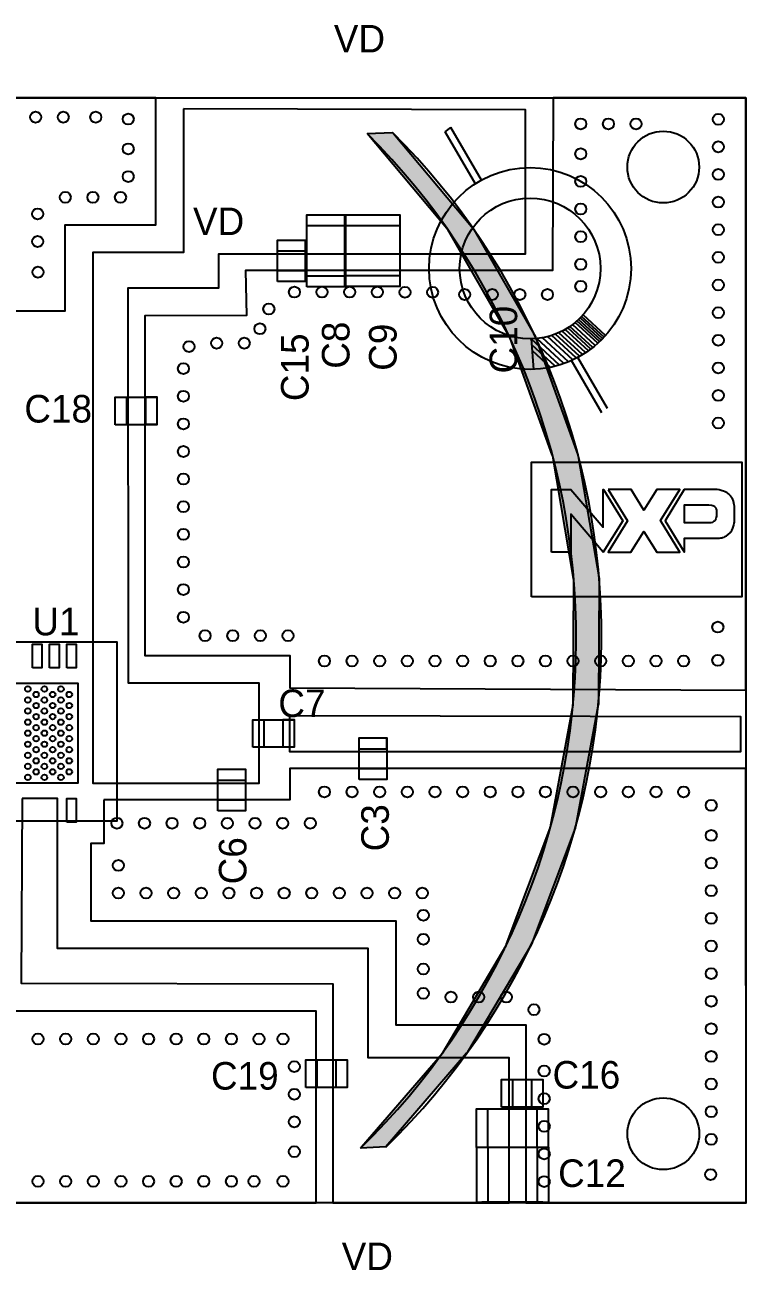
# Model space of a CAD drawing. Extents: x -23171.74 to -23168.74, y 50000.03 to 50002.52.
# Drawn here: x -23170.048 to -23168.74, y 50000.241 to 50002.498 of the extents above; entities that cross this region are included whole.
import ezdxf

# ---------------------------------------------------------------- set-up
doc = ezdxf.new("R2010")
doc.units = 0
for name, color, linetype in [('BOARD_OUTLINE', 250, 'CONTINUOUS'), ('COMPONENTS', 250, 'CONTINUOUS'), ('DRILL_NO_PLATING', 250, 'CONTINUOUS'), ('DRILL_PLATED', 250, 'CONTINUOUS'), ('SILKSCREEN', 7, 'CONTINUOUS'), ('TOP_METAL', 250, 'CONTINUOUS')]:
    doc.layers.add(name, color=color, linetype=linetype)

# ---------------------------------------------------------------- blocks, each defined once
blk = doc.blocks.new('*U7')
at = {"layer": 'SILKSCREEN'}
blk.add_text('U1', height=0.05, dxfattribs=at).set_placement((-23170.034, 50001.3915))
blk = doc.blocks.new('*U8')
at = {"layer": 'SILKSCREEN'}
blk.add_text('C15', height=0.05, rotation=90, dxfattribs=at).set_placement((-23169.5332, 50001.8161))
blk = doc.blocks.new('*U10')
at = {"layer": 'SILKSCREEN'}
blk.add_text('C9', height=0.05, rotation=90, dxfattribs=at).set_placement((-23169.3737, 50001.8711))
blk = doc.blocks.new('*U11')
at = {"layer": 'SILKSCREEN'}
blk.add_text('C8', height=0.05, rotation=90, dxfattribs=at).set_placement((-23169.4591, 50001.8748))
blk = doc.blocks.new('*U12')
at = {"layer": 'SILKSCREEN'}
blk.add_text('C3', height=0.05, rotation=90, dxfattribs=at).set_placement((-23169.3878, 50000.9999))
blk = doc.blocks.new('*U13')
at = {"layer": 'SILKSCREEN'}
blk.add_text('C7', height=0.05, dxfattribs=at).set_placement((-23169.5881, 50001.2433))
blk = doc.blocks.new('*U14')
at = {"layer": 'SILKSCREEN'}
blk.add_text('C6', height=0.05, rotation=90, dxfattribs=at).set_placement((-23169.6459, 50000.9401))
blk = doc.blocks.new('*U15')
at = {"layer": 'SILKSCREEN'}
blk.add_text('C12', height=0.05, dxfattribs=at).set_placement((-23169.0809, 50000.3914))
blk = doc.blocks.new('*U17')
at = {"layer": 'SILKSCREEN'}
blk.add_text('C19', height=0.05, dxfattribs=at).set_placement((-23169.7102, 50000.5679))
blk = doc.blocks.new('*U19')
at = {"layer": 'SILKSCREEN'}
blk.add_text('C18', height=0.05, dxfattribs=at).set_placement((-23170.0485, 50001.7773))
blk = doc.blocks.new('*U20')
at = {"layer": 'SILKSCREEN'}
blk.add_text('C16', height=0.05, dxfattribs=at).set_placement((-23169.091, 50000.5698))
blk = doc.blocks.new('*U29')
at = {"layer": 'SILKSCREEN'}
blk.add_text('VD', height=0.05, dxfattribs=at).set_placement((-23169.7428, 50002.1171))
blk = doc.blocks.new('*U30')
at = {"layer": 'SILKSCREEN'}
blk.add_text('C10', height=0.05, rotation=90, dxfattribs=at).set_placement((-23169.1551, 50001.8662))
blk = doc.blocks.new('*U38')
at = {"layer": 'COMPONENTS', "color": 23, "linetype": 'CONTINUOUS'}
for p, q in [((-23169.4271, 50002.3012), (-23169.3812, 50002.3033)), ((-23169.2828, 50002.1293), (-23169.4271, 50002.3012)), ((-23169.3812, 50002.3033), (-23169.3794, 50002.3012)), ((-23169.3794, 50002.3012), (-23169.2351, 50002.1293)), ((-23169.281, 50002.1272), (-23169.2828, 50002.1293)), ((-23169.2351, 50002.1293), (-23169.2339, 50002.1272)), ((-23169.169, 50001.9324), (-23169.281, 50002.1272)), ((-23169.2339, 50002.1272), (-23169.1219, 50001.9324)), ((-23169.1678, 50001.9303), (-23169.169, 50001.9324)), ((-23169.0915, 50001.7186), (-23169.1678, 50001.9303)), ((-23169.1219, 50001.9324), (-23169.1211, 50001.9303)), ((-23169.1211, 50001.9303), (-23169.0449, 50001.7186)), ((-23169.0908, 50001.7166), (-23169.0915, 50001.7186)), ((-23169.0528, 50001.4947), (-23169.0908, 50001.7166)), ((-23169.0449, 50001.7186), (-23169.0445, 50001.7166)), ((-23169.0445, 50001.7166), (-23169.0065, 50001.4947)), ((-23169.0539, 50001.2676), (-23169.0524, 50001.4926)), ((-23169.0524, 50001.4926), (-23169.0528, 50001.4947)), ((-23169.0065, 50001.4926), (-23169.008, 50001.2676)), ((-23169.0065, 50001.4947), (-23169.0065, 50001.4926)), ((-23169.0948, 50001.0442), (-23169.0539, 50001.2655)), ((-23169.0539, 50001.2655), (-23169.0539, 50001.2676)), ((-23169.0084, 50001.2655), (-23169.0493, 50001.0442)), ((-23169.008, 50001.2676), (-23169.0084, 50001.2655)), ((-23169.1742, 50000.8314), (-23169.0952, 50001.0421)), ((-23169.05, 50001.0421), (-23169.129, 50000.8314)), ((-23169.0952, 50001.0421), (-23169.0948, 50001.0442)), ((-23169.0493, 50001.0442), (-23169.05, 50001.0421)), ((-23169.2895, 50000.636), (-23169.1749, 50000.8294)), ((-23169.1303, 50000.8294), (-23169.2449, 50000.636)), ((-23169.1749, 50000.8294), (-23169.1742, 50000.8314)), ((-23169.129, 50000.8314), (-23169.1303, 50000.8294)), ((-23169.4372, 50000.4639), (-23169.2908, 50000.6339)), ((-23169.2467, 50000.6339), (-23169.3931, 50000.4639)), ((-23169.2908, 50000.6339), (-23169.2895, 50000.636)), ((-23169.2449, 50000.636), (-23169.2467, 50000.6339)), ((-23169.3931, 50000.4639), (-23169.4391, 50000.4618)), ((-23169.4391, 50000.4618), (-23169.4372, 50000.4639))]:
    blk.add_line(p, q, dxfattribs=at)
at = {"layer": 'COMPONENTS', "color": 23, "linetype": 'CONTINUOUS', "extrusion": (0, 0, -1)}
for points in [[(23169.3812, 50002.3033), (23169.3794, 50002.3012), (23169.4271, 50002.3012)], [(23169.4271, 50002.3012), (23169.2351, 50002.1293), (23169.2828, 50002.1293)], [(23169.4271, 50002.3012), (23169.3794, 50002.3012), (23169.2351, 50002.1293)], [(23169.2828, 50002.1293), (23169.2339, 50002.1272), (23169.281, 50002.1272)], [(23169.2828, 50002.1293), (23169.2351, 50002.1293), (23169.2339, 50002.1272)], [(23169.281, 50002.1272), (23169.1219, 50001.9324), (23169.169, 50001.9324)], [(23169.281, 50002.1272), (23169.2339, 50002.1272), (23169.1219, 50001.9324)], [(23169.169, 50001.9324), (23169.1211, 50001.9303), (23169.1678, 50001.9303)], [(23169.169, 50001.9324), (23169.1219, 50001.9324), (23169.1211, 50001.9303)], [(23169.1678, 50001.9303), (23169.0449, 50001.7186), (23169.0915, 50001.7186)], [(23169.1678, 50001.9303), (23169.1211, 50001.9303), (23169.0449, 50001.7186)], [(23169.0915, 50001.7186), (23169.0445, 50001.7166), (23169.0908, 50001.7166)], [(23169.0915, 50001.7186), (23169.0449, 50001.7186), (23169.0445, 50001.7166)], [(23169.0908, 50001.7166), (23169.0065, 50001.4947), (23169.0528, 50001.4947)], [(23169.0908, 50001.7166), (23169.0445, 50001.7166), (23169.0065, 50001.4947)], [(23169.0524, 50001.4926), (23169.008, 50001.2676), (23169.0539, 50001.2676)], [(23169.0528, 50001.4947), (23169.0065, 50001.4926), (23169.0524, 50001.4926)], [(23169.0528, 50001.4947), (23169.0065, 50001.4947), (23169.0065, 50001.4926)], [(23169.0524, 50001.4926), (23169.0065, 50001.4926), (23169.008, 50001.2676)], [(23169.0539, 50001.2655), (23169.0493, 50001.0442), (23169.0948, 50001.0442)], [(23169.0539, 50001.2676), (23169.0084, 50001.2655), (23169.0539, 50001.2655)], [(23169.0539, 50001.2676), (23169.008, 50001.2676), (23169.0084, 50001.2655)], [(23169.0539, 50001.2655), (23169.0084, 50001.2655), (23169.0493, 50001.0442)], [(23169.0952, 50001.0421), (23169.129, 50000.8314), (23169.1742, 50000.8314)], [(23169.0952, 50001.0421), (23169.05, 50001.0421), (23169.129, 50000.8314)], [(23169.0948, 50001.0442), (23169.05, 50001.0421), (23169.0952, 50001.0421)], [(23169.0948, 50001.0442), (23169.0493, 50001.0442), (23169.05, 50001.0421)], [(23169.1749, 50000.8294), (23169.2449, 50000.636), (23169.2895, 50000.636)], [(23169.1749, 50000.8294), (23169.1303, 50000.8294), (23169.2449, 50000.636)], [(23169.1742, 50000.8314), (23169.1303, 50000.8294), (23169.1749, 50000.8294)], [(23169.1742, 50000.8314), (23169.129, 50000.8314), (23169.1303, 50000.8294)], [(23169.2908, 50000.6339), (23169.3931, 50000.4639), (23169.4372, 50000.4639)], [(23169.2908, 50000.6339), (23169.2467, 50000.6339), (23169.3931, 50000.4639)], [(23169.2895, 50000.636), (23169.2467, 50000.6339), (23169.2908, 50000.6339)], [(23169.2895, 50000.636), (23169.2449, 50000.636), (23169.2467, 50000.6339)], [(23169.4372, 50000.4639), (23169.3931, 50000.4639), (23169.4391, 50000.4618)]]:
    blk.add_solid(points, dxfattribs=at)
blk = doc.blocks.new('*U39')
at = {"layer": 'SILKSCREEN'}
blk.add_text('VD', height=0.05, dxfattribs=at).set_placement((-23169.4875, 50002.4482))
blk = doc.blocks.new('*U41')
at = {"layer": 'SILKSCREEN'}
blk.add_text('VD', height=0.05, dxfattribs=at).set_placement((-23169.4732, 50000.2407))

msp = doc.modelspace()

# ---------------------------------------------------------------- linework, layer by layer
at = {"layer": 'BOARD_OUTLINE'}
msp.add_lwpolyline([(-23168.7405, 50002.3658), (-23168.7407, 50000.3627), (-23171.7449, 50000.3627), (-23171.7446, 50002.3658)], close=True, dxfattribs=at)
at = {"layer": 'COMPONENTS', "color": 7}
for points in [[(-23169.2857, 50002.3044), (-23169.2757, 50002.3124)], [(-23169.2201, 50002.2167), (-23169.2757, 50002.3124)], [(-23169.2301, 50002.2087), (-23169.2857, 50002.3044)], [(-23168.995, 50001.9351), (-23169.0357, 50001.9727)], [(-23169.0216, 50001.9104), (-23169.0633, 50001.9489)], [(-23169.018, 50001.9133), (-23169.0594, 50001.9515)], [(-23169.0135, 50001.917), (-23169.0546, 50001.955)], [(-23169.0089, 50001.921), (-23169.0499, 50001.9588)], [(-23169.0061, 50001.9241), (-23169.0467, 50001.9615)], [(-23169.0031, 50001.9267), (-23169.0438, 50001.9642)], [(-23169.0002, 50001.9296), (-23169.0409, 50001.9671)], [(-23168.9974, 50001.9322), (-23169.0383, 50001.9698)], [(-23169.0782, 50001.8812), (-23169.13, 50001.929)], [(-23169.1249, 50001.8735), (-23169.1294, 50001.929)], [(-23169.0709, 50001.8848), (-23169.1195, 50001.9296)], [(-23169.0619, 50001.8875), (-23169.1092, 50001.931)], [(-23169.0545, 50001.891), (-23169.1001, 50001.933)], [(-23169.0481, 50001.8943), (-23169.0924, 50001.9352)], [(-23169.0421, 50001.8974), (-23169.0857, 50001.9376)], [(-23169.0367, 50001.9008), (-23169.0795, 50001.9402)], [(-23169.0311, 50001.9042), (-23169.0733, 50001.9432)], [(-23169.0259, 50001.9073), (-23169.068, 50001.9461)], [(-23169.0871, 50001.88), (-23169.1278, 50001.9176)], [(-23169.095, 50001.8773), (-23169.1276, 50001.9074)], [(-23169.0016, 50001.7946), (-23169.0568, 50001.8897)], [(-23168.9916, 50001.8026), (-23169.0454, 50001.8953)], [(-23169.219, 50000.3644), (-23169.1088, 50000.3644)]]:
    msp.add_lwpolyline(points, dxfattribs=at)
for points in [[(-23169.5367, 50002.1336), (-23169.5367, 50002.1537), (-23169.4666, 50002.1537), (-23169.4666, 50002.1336)], [(-23169.5367, 50002.0235), (-23169.5367, 50002.1537), (-23169.4666, 50002.1537), (-23169.4666, 50002.0235)], [(-23169.4678, 50002.1339), (-23169.4678, 50002.154), (-23169.3676, 50002.154), (-23169.3676, 50002.1339)], [(-23169.4678, 50002.0238), (-23169.4678, 50002.154), (-23169.3676, 50002.154), (-23169.3676, 50002.0238)], [(-23169.5897, 50002.0881), (-23169.5897, 50002.1081), (-23169.5396, 50002.1081), (-23169.5396, 50002.0881)], [(-23169.5897, 50002.033), (-23169.5897, 50002.1081), (-23169.5396, 50002.1081), (-23169.5396, 50002.033)], [(-23169.5897, 50002.033), (-23169.5897, 50002.0531), (-23169.5396, 50002.0531), (-23169.5396, 50002.033)], [(-23169.5367, 50002.0235), (-23169.5367, 50002.0435), (-23169.4666, 50002.0435), (-23169.4666, 50002.0235)], [(-23169.4678, 50002.0238), (-23169.4678, 50002.0438), (-23169.3676, 50002.0438), (-23169.3676, 50002.0238)], [(-23169.8836, 50001.7734), (-23169.8836, 50001.8235), (-23169.8085, 50001.8235), (-23169.8085, 50001.7734)], [(-23169.8836, 50001.7734), (-23169.8836, 50001.8235), (-23169.8635, 50001.8235), (-23169.8635, 50001.7734)], [(-23169.8285, 50001.7735), (-23169.8285, 50001.8236), (-23169.8085, 50001.8236), (-23169.8085, 50001.7735)], [(-23170.2063, 50001.0543), (-23170.2063, 50001.3798), (-23169.8808, 50001.3798), (-23169.8808, 50001.0543)], [(-23169.6343, 50001.1885), (-23169.6343, 50001.2386), (-23169.5592, 50001.2386), (-23169.5592, 50001.1885)], [(-23169.6343, 50001.1885), (-23169.6343, 50001.2386), (-23169.6143, 50001.2386), (-23169.6143, 50001.1885)], [(-23169.5792, 50001.1886), (-23169.5792, 50001.2387), (-23169.5592, 50001.2387), (-23169.5592, 50001.1886)], [(-23169.4418, 50001.1854), (-23169.4418, 50001.2054), (-23169.3918, 50001.2054), (-23169.3918, 50001.1854)], [(-23169.4418, 50001.1303), (-23169.4418, 50001.2054), (-23169.3917, 50001.2054), (-23169.3917, 50001.1303)], [(-23169.698, 50001.1286), (-23169.698, 50001.1486), (-23169.6479, 50001.1486), (-23169.6479, 50001.1286)], [(-23169.6979, 50001.0735), (-23169.6979, 50001.1486), (-23169.6479, 50001.1486), (-23169.6479, 50001.0735)], [(-23169.4418, 50001.1303), (-23169.4418, 50001.1503), (-23169.3917, 50001.1503), (-23169.3917, 50001.1303)], [(-23169.6979, 50001.0735), (-23169.6979, 50001.0935), (-23169.6479, 50001.0935), (-23169.6479, 50001.0735)], [(-23169.5382, 50000.5717), (-23169.5382, 50000.6218), (-23169.4631, 50000.6218), (-23169.4631, 50000.5717)], [(-23169.5382, 50000.5716), (-23169.5382, 50000.6217), (-23169.5182, 50000.6217), (-23169.5182, 50000.5716)], [(-23169.4831, 50000.5717), (-23169.4831, 50000.6218), (-23169.4631, 50000.6218), (-23169.4631, 50000.5717)], [(-23169.1835, 50000.5361), (-23169.1835, 50000.5862), (-23169.1084, 50000.5862), (-23169.1084, 50000.5361)], [(-23169.1835, 50000.5361), (-23169.1835, 50000.5862), (-23169.1635, 50000.5862), (-23169.1635, 50000.5361)], [(-23169.1285, 50000.5362), (-23169.1285, 50000.5862), (-23169.1084, 50000.5862), (-23169.1084, 50000.5362)], [(-23169.229, 50000.4627), (-23169.229, 50000.5328), (-23169.0988, 50000.5328), (-23169.0988, 50000.4627)], [(-23169.229, 50000.4627), (-23169.229, 50000.5328), (-23169.2089, 50000.5328), (-23169.2089, 50000.4627)], [(-23169.1188, 50000.4627), (-23169.1188, 50000.5328), (-23169.0988, 50000.5328), (-23169.0988, 50000.4627)], [(-23169.2283, 50000.3635), (-23169.2283, 50000.4637), (-23169.2082, 50000.4637), (-23169.2082, 50000.3635)], [(-23169.1181, 50000.3635), (-23169.1181, 50000.4637), (-23169.0981, 50000.4637), (-23169.0981, 50000.3635)]]:
    msp.add_lwpolyline(points, close=True, dxfattribs=at)
for radius in [0.183, 0.1276]:
    msp.add_circle((-23169.1318, 50002.0566), radius, dxfattribs=at)
for centre in [(-23170.3394, 50001.3874), (-23170.2935, 50001.3895)]:
    msp.add_arc(centre, 1.2913, 314.2077, 45.0459, dxfattribs=at)
at = {"layer": 'DRILL_NO_PLATING'}
for centre in [(-23168.8903, 50002.2404), (-23168.8902, 50000.4879)]:
    msp.add_circle(centre, 0.0651, dxfattribs=at)
at = {"layer": 'DRILL_PLATED'}
for centre, radius in [((-23170.028, 50002.3309), 0.01), ((-23169.978, 50002.3309), 0.01), ((-23169.919, 50002.3309), 0.01), ((-23169.8602, 50002.3274), 0.01), ((-23168.7906, 50002.3271), 0.01), ((-23169.0398, 50002.3187), 0.01), ((-23168.9897, 50002.3187), 0.01), ((-23168.9396, 50002.3187), 0.01), ((-23169.8602, 50002.2734), 0.01), ((-23169.0398, 50002.2644), 0.01), ((-23168.7906, 50002.2771), 0.01), ((-23169.8602, 50002.2233), 0.01), ((-23169.0398, 50002.2144), 0.01), ((-23168.7906, 50002.227), 0.01), ((-23169.9744, 50002.1856), 0.01), ((-23169.9243, 50002.1856), 0.01), ((-23169.8742, 50002.1856), 0.01), ((-23168.7906, 50002.1769), 0.01), ((-23170.0245, 50002.1556), 0.01), ((-23169.0398, 50002.1643), 0.01), ((-23168.7906, 50002.1268), 0.01), ((-23170.0245, 50002.1055), 0.01), ((-23169.0398, 50002.1142), 0.01), ((-23168.7906, 50002.0768), 0.01), ((-23169.0398, 50002.0641), 0.01), ((-23170.0239, 50002.0499), 0.01), ((-23169.5589, 50002.0137), 0.01), ((-23169.5089, 50002.0137), 0.01), ((-23169.4588, 50002.0137), 0.01), ((-23169.4087, 50002.0137), 0.01), ((-23169.3586, 50002.0135), 0.01), ((-23169.3085, 50002.0135), 0.01), ((-23169.2504, 50002.0094), 0.01), ((-23169.2003, 50002.0094), 0.01), ((-23169.1503, 50002.0094), 0.01), ((-23169.1002, 50002.0094), 0.01), ((-23169.0398, 50002.0241), 0.01), ((-23168.7906, 50002.0267), 0.01), ((-23169.6053, 50001.9832), 0.01), ((-23168.7906, 50001.9766), 0.01), ((-23169.6216, 50001.9472), 0.01), ((-23169.7, 50001.9212), 0.01), ((-23169.6499, 50001.9212), 0.01), ((-23168.7906, 50001.9265), 0.01), ((-23169.75, 50001.9151), 0.01), ((-23169.7601, 50001.8751), 0.01), ((-23168.7906, 50001.8764), 0.01), ((-23168.7906, 50001.8264), 0.01), ((-23169.7601, 50001.825), 0.01), ((-23169.7601, 50001.7749), 0.01), ((-23168.7906, 50001.7763), 0.01), ((-23169.7601, 50001.7248), 0.01), ((-23169.7601, 50001.6748), 0.01), ((-23169.7601, 50001.6247), 0.01), ((-23169.7601, 50001.5746), 0.01), ((-23169.7601, 50001.5245), 0.01), ((-23169.7601, 50001.4745), 0.01), ((-23169.7601, 50001.4244), 0.01), ((-23168.7914, 50001.4064), 0.01), ((-23169.7208, 50001.3908), 0.01), ((-23169.6707, 50001.3908), 0.01), ((-23169.6206, 50001.3908), 0.01), ((-23169.5705, 50001.3908), 0.01), ((-23169.5045, 50001.345), 0.01), ((-23169.4544, 50001.345), 0.01), ((-23169.4043, 50001.345), 0.01), ((-23169.3542, 50001.345), 0.01), ((-23169.3042, 50001.345), 0.01), ((-23169.2541, 50001.345), 0.01), ((-23169.204, 50001.345), 0.01), ((-23169.1539, 50001.345), 0.01), ((-23169.1039, 50001.345), 0.01), ((-23169.0538, 50001.345), 0.01), ((-23169.0037, 50001.345), 0.01), ((-23168.9536, 50001.345), 0.01), ((-23168.9035, 50001.345), 0.01), ((-23168.8535, 50001.345), 0.01), ((-23168.7914, 50001.3463), 0.01), ((-23170.0422, 50001.2942), 0.00501), ((-23170.0122, 50001.2942), 0.00501), ((-23169.9822, 50001.2942), 0.00501), ((-23169.9822, 50001.2942), 0.00501), ((-23170.0422, 50001.2742), 0.00501), ((-23170.0272, 50001.2842), 0.00501), ((-23170.0122, 50001.2742), 0.00501), ((-23169.9972, 50001.2842), 0.00501), ((-23169.9972, 50001.2842), 0.00501), ((-23169.9822, 50001.2742), 0.00501), ((-23169.9671, 50001.2842), 0.00501), ((-23169.9671, 50001.2842), 0.00501), ((-23170.0422, 50001.2542), 0.00501), ((-23170.0272, 50001.2642), 0.00501), ((-23170.0272, 50001.2442), 0.00501), ((-23170.0122, 50001.2542), 0.00501), ((-23169.9972, 50001.2642), 0.00501), ((-23169.9972, 50001.2442), 0.00501), ((-23169.9822, 50001.2542), 0.00501), ((-23169.9671, 50001.2642), 0.00501), ((-23169.9671, 50001.2442), 0.00501), ((-23170.0422, 50001.2341), 0.00501), ((-23170.0272, 50001.2241), 0.00501), ((-23170.0122, 50001.2341), 0.00501), ((-23169.9972, 50001.2241), 0.00501), ((-23169.9822, 50001.2341), 0.00501), ((-23169.9671, 50001.2241), 0.00501), ((-23170.0422, 50001.2141), 0.00501), ((-23170.0422, 50001.2141), 0.00501), ((-23170.0272, 50001.2041), 0.00501), ((-23170.0122, 50001.2141), 0.00501), ((-23169.9972, 50001.2041), 0.00501), ((-23169.9822, 50001.2141), 0.00501), ((-23169.9671, 50001.2041), 0.00501), ((-23170.0422, 50001.1941), 0.00501), ((-23170.0272, 50001.1841), 0.00501), ((-23170.0122, 50001.1941), 0.00501), ((-23169.9972, 50001.1841), 0.00501), ((-23169.9822, 50001.1941), 0.00501), ((-23169.9671, 50001.1841), 0.00501), ((-23170.0422, 50001.174), 0.00501), ((-23170.0422, 50001.154), 0.00501), ((-23170.0272, 50001.164), 0.00501), ((-23170.0122, 50001.174), 0.00501), ((-23170.0122, 50001.154), 0.00501), ((-23169.9972, 50001.164), 0.00501), ((-23169.9822, 50001.174), 0.00501), ((-23169.9822, 50001.154), 0.00501), ((-23169.9671, 50001.164), 0.00501), ((-23170.0422, 50001.134), 0.00501), ((-23170.0272, 50001.144), 0.00501), ((-23170.0122, 50001.134), 0.00501), ((-23169.9972, 50001.144), 0.00501), ((-23169.9822, 50001.134), 0.00501), ((-23169.9671, 50001.144), 0.00501), ((-23169.5045, 50001.1077), 0.01), ((-23169.4544, 50001.1077), 0.01), ((-23169.4043, 50001.1077), 0.01), ((-23169.3542, 50001.1077), 0.01), ((-23169.3042, 50001.1077), 0.01), ((-23169.2541, 50001.1077), 0.01), ((-23169.204, 50001.1077), 0.01), ((-23169.1539, 50001.1077), 0.01), ((-23169.1039, 50001.1077), 0.01), ((-23169.0538, 50001.1077), 0.01), ((-23169.0037, 50001.1077), 0.01), ((-23168.9536, 50001.1077), 0.01), ((-23168.9035, 50001.1077), 0.01), ((-23168.8535, 50001.1077), 0.01), ((-23168.8034, 50001.0833), 0.01), ((-23169.8808, 50001.0509), 0.01), ((-23169.8307, 50001.0509), 0.01), ((-23169.7806, 50001.0509), 0.01), ((-23169.7305, 50001.0509), 0.01), ((-23169.6805, 50001.0509), 0.01), ((-23169.6304, 50001.0509), 0.01), ((-23169.5803, 50001.0509), 0.01), ((-23169.5302, 50001.0509), 0.01), ((-23168.8034, 50001.0287), 0.01), ((-23169.878, 50000.9743), 0.01), ((-23168.8034, 50000.9786), 0.01), ((-23169.878, 50000.9242), 0.01), ((-23169.8279, 50000.9242), 0.01), ((-23169.7779, 50000.9242), 0.01), ((-23169.7278, 50000.9242), 0.01), ((-23169.6777, 50000.9242), 0.01), ((-23169.6276, 50000.9242), 0.01), ((-23169.5775, 50000.9242), 0.01), ((-23169.5275, 50000.9242), 0.01), ((-23169.4774, 50000.9242), 0.01), ((-23169.4273, 50000.9242), 0.01), ((-23169.3772, 50000.9242), 0.01), ((-23169.3272, 50000.9242), 0.01), ((-23168.8034, 50000.9285), 0.01), ((-23169.3252, 50000.8841), 0.01), ((-23168.8034, 50000.8785), 0.01), ((-23169.3252, 50000.8406), 0.01), ((-23168.8034, 50000.8284), 0.01), ((-23169.3252, 50000.7866), 0.01), ((-23168.8034, 50000.7783), 0.01), ((-23169.3252, 50000.7426), 0.01), ((-23169.2751, 50000.7356), 0.01), ((-23169.225, 50000.7356), 0.01), ((-23169.1749, 50000.7356), 0.01), ((-23168.8034, 50000.7282), 0.01), ((-23169.1248, 50000.7128), 0.01), ((-23168.8034, 50000.6782), 0.01), ((-23170.0237, 50000.6598), 0.01), ((-23169.9736, 50000.6598), 0.01), ((-23169.9235, 50000.6598), 0.01), ((-23169.8734, 50000.6598), 0.01), ((-23169.8234, 50000.6598), 0.01), ((-23169.7733, 50000.6598), 0.01), ((-23169.7232, 50000.6598), 0.01), ((-23169.6731, 50000.6598), 0.01), ((-23169.623, 50000.6598), 0.01), ((-23169.5796, 50000.6598), 0.01), ((-23169.1062, 50000.6593), 0.01), ((-23169.5592, 50000.6097), 0.01), ((-23168.8034, 50000.6281), 0.01), ((-23169.1062, 50000.6016), 0.01), ((-23168.8034, 50000.578), 0.01), ((-23169.5592, 50000.5596), 0.01), ((-23169.1062, 50000.5515), 0.01), ((-23168.8034, 50000.5279), 0.01), ((-23169.5592, 50000.5095), 0.01), ((-23169.1062, 50000.5014), 0.01), ((-23168.8034, 50000.4778), 0.01), ((-23169.5592, 50000.4555), 0.01), ((-23169.1062, 50000.4514), 0.01), ((-23168.8045, 50000.414), 0.01), ((-23170.0237, 50000.4015), 0.01), ((-23169.9736, 50000.4015), 0.01), ((-23169.9235, 50000.4015), 0.01), ((-23169.8734, 50000.4015), 0.01), ((-23169.8234, 50000.4015), 0.01), ((-23169.7733, 50000.4015), 0.01), ((-23169.7232, 50000.4015), 0.01), ((-23169.6731, 50000.4015), 0.01), ((-23169.6323, 50000.4015), 0.01), ((-23169.5796, 50000.4015), 0.01), ((-23169.1062, 50000.4013), 0.01)]:
    msp.add_circle(centre, radius, dxfattribs=at)
at = {"layer": 'TOP_METAL'}
for points in [[(-23170.9014, 50002.3658), (-23170.9014, 50002.0073), (-23170.7887, 50002.0073), (-23170.7887, 50001.9797), (-23169.9744, 50001.9798), (-23169.9744, 50002.1355), (-23169.8101, 50002.1355), (-23169.8101, 50002.3658)], [(-23169.0898, 50002.3658), (-23169.0912, 50002.0531), (-23169.6474, 50002.0531), (-23169.6459, 50001.9711), (-23169.8303, 50001.971), (-23169.83, 50001.3548), (-23169.5674, 50001.3549), (-23169.5674, 50001.2962), (-23168.7406, 50001.2919), (-23168.7406, 50002.3658)], [(-23169.7601, 50002.3458), (-23169.7601, 50002.0855), (-23169.9243, 50002.0855), (-23169.9241, 50001.1235), (-23169.6226, 50001.1235), (-23169.6226, 50001.3047), (-23169.86, 50001.3047), (-23169.8602, 50002.0214), (-23169.696, 50002.0214), (-23169.696, 50002.0831), (-23169.1399, 50002.0831), (-23169.1399, 50002.3441)], [(-23169.1293, 50001.4614), (-23169.1293, 50001.7052), (-23168.7478, 50001.7052), (-23168.7478, 50001.4614)], [(-23169.0929, 50001.5425), (-23169.0929, 50001.6559), (-23169.0578, 50001.6559), (-23168.999, 50001.5877), (-23168.999, 50001.6559), (-23168.9987, 50001.6559), (-23168.9639, 50001.5992), (-23168.999, 50001.5423), (-23169.058, 50001.6111), (-23169.058, 50001.5425)], [(-23168.9903, 50001.6559), (-23168.9554, 50001.5992), (-23168.9903, 50001.5425), (-23168.9489, 50001.5425), (-23168.9254, 50001.58), (-23168.9019, 50001.5425), (-23168.8604, 50001.5425), (-23168.8953, 50001.5995), (-23168.8605, 50001.6559), (-23168.9019, 50001.6559), (-23168.9255, 50001.6184), (-23168.9487, 50001.6559)], [(-23168.8522, 50001.6559), (-23168.8868, 50001.5992), (-23168.8522, 50001.5428), (-23168.8519, 50001.5428), (-23168.8519, 50001.5678), (-23168.7884, 50001.5678), (-23168.7859, 50001.5681), (-23168.7843, 50001.5684), (-23168.783, 50001.5688), (-23168.7801, 50001.5697), (-23168.7785, 50001.5704), (-23168.7759, 50001.5716), (-23168.7731, 50001.5736), (-23168.7686, 50001.5781), (-23168.7676, 50001.5793), (-23168.7663, 50001.5813), (-23168.7641, 50001.5857), (-23168.7634, 50001.5873), (-23168.7628, 50001.5893), (-23168.7622, 50001.5915), (-23168.7615, 50001.5947), (-23168.7612, 50001.5966), (-23168.7609, 50001.5998), (-23168.7609, 50001.6223), (-23168.7612, 50001.6258), (-23168.7615, 50001.628), (-23168.7622, 50001.6313), (-23168.7625, 50001.6325), (-23168.7638, 50001.6364), (-23168.7641, 50001.637), (-23168.7644, 50001.638), (-23168.765, 50001.6393), (-23168.7657, 50001.6402), (-23168.7663, 50001.6415), (-23168.767, 50001.6425), (-23168.7679, 50001.6438), (-23168.7695, 50001.6457), (-23168.7715, 50001.6473), (-23168.7724, 50001.6482), (-23168.7737, 50001.6492), (-23168.7747, 50001.6498), (-23168.7769, 50001.6511), (-23168.7782, 50001.6518), (-23168.7814, 50001.653), (-23168.7833, 50001.6537), (-23168.7856, 50001.6543), (-23168.7888, 50001.655), (-23168.7929, 50001.6556), (-23168.7965, 50001.6559)], [(-23168.8039, 50001.5957), (-23168.8519, 50001.5957), (-23168.8519, 50001.628), (-23168.808, 50001.628), (-23168.8029, 50001.6274), (-23168.8003, 50001.6268), (-23168.799, 50001.6261), (-23168.7974, 50001.6252), (-23168.7961, 50001.6239), (-23168.7952, 50001.6226), (-23168.7942, 50001.6204), (-23168.7939, 50001.6184), (-23168.7936, 50001.6168), (-23168.7936, 50001.6091), (-23168.7939, 50001.6075), (-23168.7942, 50001.6056), (-23168.7948, 50001.603), (-23168.7961, 50001.6005), (-23168.7968, 50001.5995), (-23168.7977, 50001.5986), (-23168.799, 50001.5976), (-23168.8013, 50001.5963)], [(-23170.0337, 50001.3323), (-23170.0337, 50001.3754), (-23170.0167, 50001.3754), (-23170.0167, 50001.3323)], [(-23170.0027, 50001.3323), (-23170.0027, 50001.3754), (-23169.9857, 50001.3754), (-23169.9857, 50001.3323)], [(-23169.9716, 50001.3323), (-23169.9716, 50001.3754), (-23169.9546, 50001.3754), (-23169.9546, 50001.3323)], [(-23170.1329, 50001.1235), (-23170.1329, 50001.3047), (-23169.9516, 50001.3047), (-23169.9516, 50001.1235)], [(-23169.5675, 50001.2462), (-23168.7503, 50001.2444), (-23168.7504, 50001.1803), (-23169.5675, 50001.1803)], [(-23169.9045, 50001.0935), (-23169.9045, 50001.0139), (-23169.9281, 50001.0139), (-23169.9281, 50000.8741), (-23169.3752, 50000.8741), (-23169.3752, 50000.6855), (-23169.1397, 50000.6855), (-23169.1397, 50000.3627), (-23168.7402, 50000.3627), (-23168.7407, 50001.1503), (-23169.5675, 50001.1503), (-23169.5675, 50001.0935)], [(-23170.0523, 50001.0959), (-23170.0543, 50000.7609), (-23169.4895, 50000.7599), (-23169.4895, 50000.3627), (-23169.1697, 50000.3627), (-23169.1697, 50000.6254), (-23169.4253, 50000.6254), (-23169.4253, 50000.824), (-23169.9882, 50000.824), (-23169.9882, 50001.0959)], [(-23169.9716, 50001.0529), (-23169.9716, 50001.0959), (-23169.9546, 50001.0959), (-23169.9546, 50001.0529)], [(-23170.869, 50000.7023), (-23170.869, 50000.6668), (-23170.8745, 50000.6668), (-23170.8745, 50000.3627), (-23169.5195, 50000.3627), (-23169.5195, 50000.7099), (-23170.7618, 50000.7099), (-23170.7618, 50000.7023)]]:
    msp.add_lwpolyline(points, close=True, dxfattribs=at)

# ---------------------------------------------------------------- block references
at = {"layer": 'COMPONENTS'}
msp.add_blockref('*U39', (0, 0), dxfattribs=at)
at = {"layer": 'COMPONENTS', "color": 7, "linetype": 'CONTINUOUS'}
msp.add_blockref('*U38', (0, 0), dxfattribs=at)
at = {"layer": 'COMPONENTS', "color": 7}
for name in ['*U29', '*U30', '*U11', '*U10', '*U8', '*U19', '*U7', '*U13', '*U12', '*U14', '*U17', '*U20', '*U15', '*U41']:
    msp.add_blockref(name, (0, 0), dxfattribs=at)

doc.saveas('drawing.dxf')
